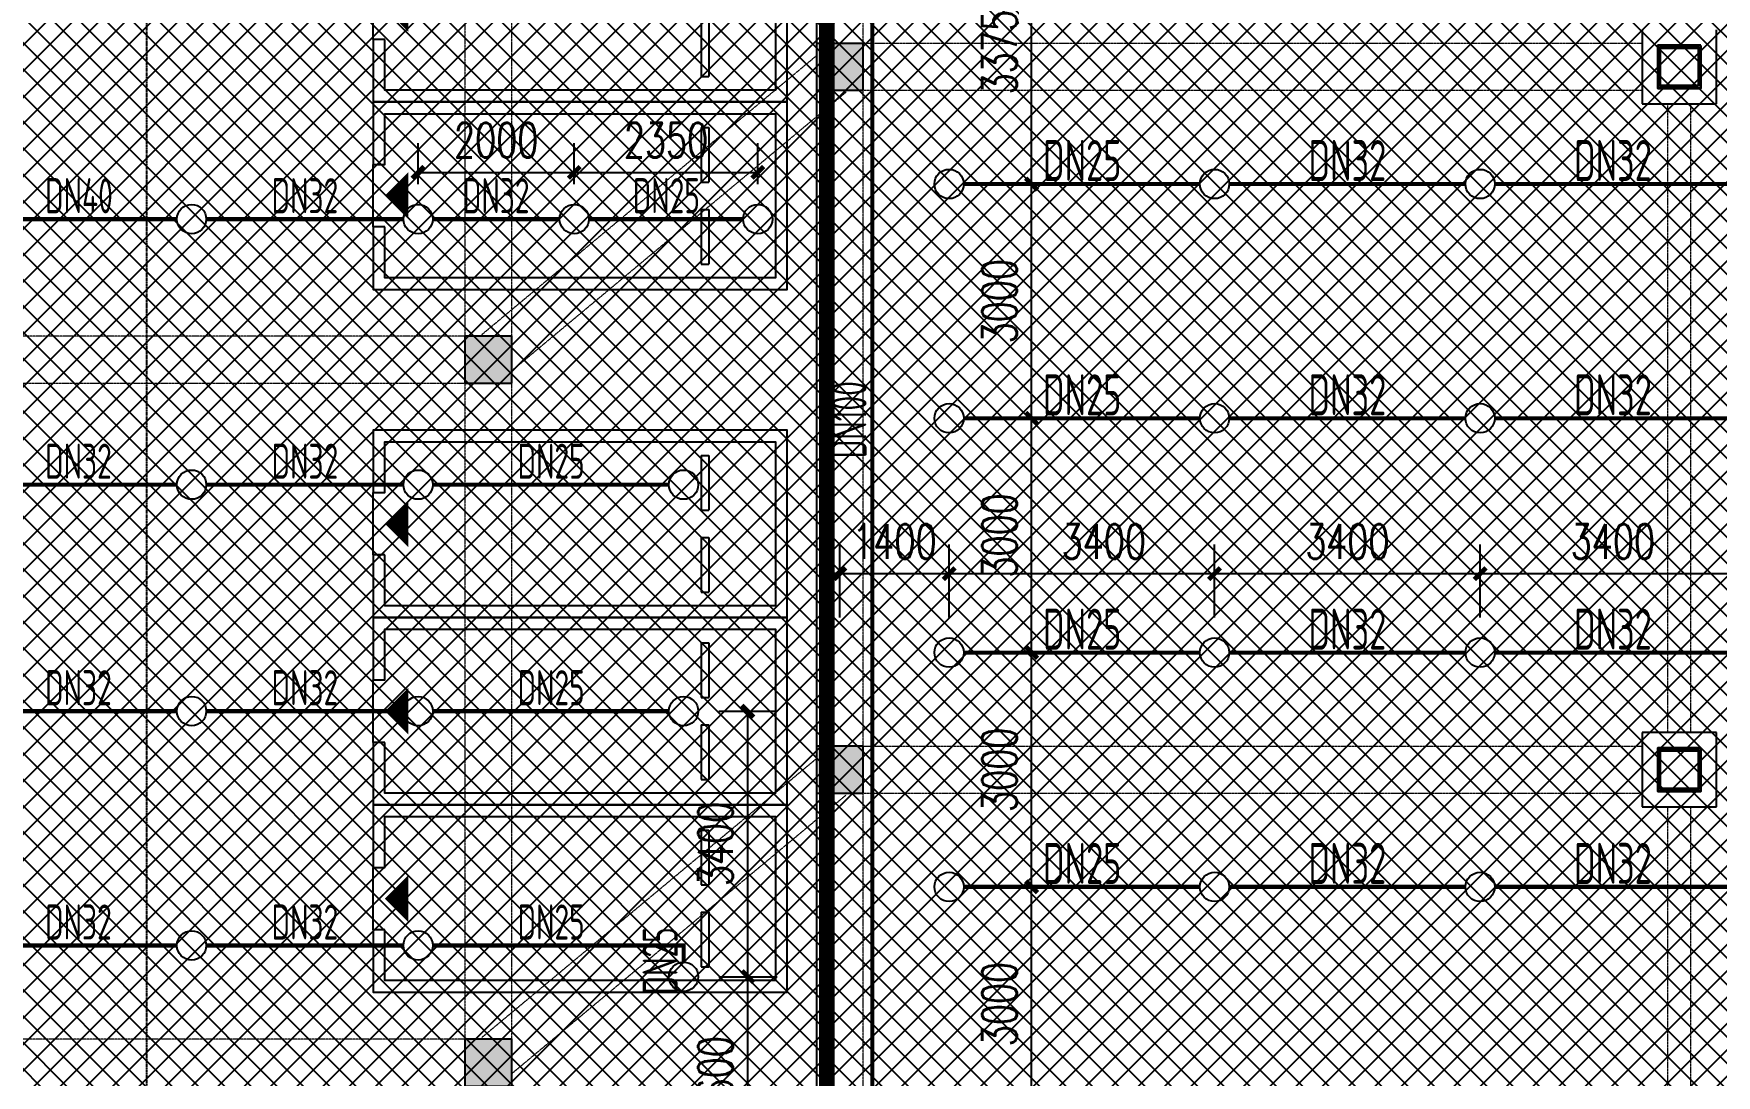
# Model space of a CAD drawing. Extents: x 6824721 to 16538177, y 2478193 to 6665639.
# Drawn here: x 8794641 to 8816189, y 2891538 to 2904876 of the extents above; entities that cross this region are included whole.
import ezdxf

# ---------------------------------------------------------------- set-up
doc = ezdxf.new("R2010")
doc.units = 0
doc.header["$LTSCALE"] = 10
doc.linetypes.add('__DASH', pattern=[0.35, 0.25, -0.1])
doc.linetypes.add('DASH', pattern=[0.35, 0.25, -0.1])
for name, color, linetype in [('0-wo', 8, 'Continuous'), ('00-停车位', 67, 'Continuous'), ('PUB_HATCH', 8, 'Continuous'), ('S-梁-虚线', 4, 'DASH'), ('W-EQUIP_喷头', 7, 'Continuous'), ('W-PIPE-喷淋中', 6, 'Continuous'), ('W-TEXT_喷淋', 7, 'Continuous'), ('W-TWT_DIM', 3, 'Continuous'), ('WALL', 9, 'Continuous')]:
    doc.layers.add(name, color=color, linetype=linetype)
doc.layers.add('钢梁', color=141, linetype='Continuous', lineweight=18)
doc.styles.add('_TCH_DIM_T3', font='SIMPLEX', dxfattribs={"width": 0.705882, "bigfont": 'GBCBIG'})
doc.styles.add('_TWT_PIPEDN', font='TSSDENG', dxfattribs={"width": 0.8, "height": 3.5, "bigfont": 'TSSDCHN'})
doc.dimstyles.new('_TWT_ARCH&&150', dxfattribs={"dimtxt": 446.25, "dimasz": 150, "dimexe": 375, "dimexo": 450, "dimgap": 189.375, "dimtad": 1, "dimdec": 0, "dimzin": 0, "dimdsep": 46, "dimtxsty": '_TCH_DIM_T3', "dimblk": 'ARCHTICK', "dimcen": 0.09, "dimclrt": 7, "dimazin": 2, "dimtfac": 1, "dimtdec": 0, "dimtix": 1, "dimtmove": 2, "dimatfit": 3, "dimfxl": 0, "dimtolj": 1, "dimtzin": 0, "dimarcsym": 0})

# ---------------------------------------------------------------- blocks, each defined once
blk = doc.blocks.new('车位2400x5300')
at = {"layer": '00-停车位', "color": 251}
for p, q in [((-875, -1000), (-175, -1000)), ((-875, -1100), (-875, -1000)), ((-175, -1100), (-175, -1000)), ((175, -1000), (875, -1000)), ((175, -1100), (175, -1000)), ((875, -1100), (875, -1000)), ((-875, -1100), (-175, -1100)), ((175, -1100), (875, -1100)), ((400, -5300), (-400, -5300))]:
    blk.add_line(p, q, dxfattribs=at)
blk.add_lwpolyline([(400, -5150), (400, -5300), (1200, -5300), (1200, 0), (-1200, 0), (-1200, -5300), (-400, -5300), (-400, -5150), (-1050, -5150), (-1050, -150), (1050, -150), (1050, -5150), (400, -5150)], dxfattribs=at)
blk.add_lwpolyline([(0, -5150, 0, 600, 0), (0, -4850, 600, 600, 0)], format="xyseb", dxfattribs=at)
blk = doc.blocks.new('_FZH')
blk.add_lwpolyline([(-0.5, -0.5), (0.5, -0.5), (0.5, 0.5), (-0.5, 0.5)], close=True)
at = {"layer": 'PUB_HATCH'}
blk.add_solid([(-0.5, -0.5), (0.5, -0.5), (-0.5, 0.5), (0.5, 0.5)], dxfattribs=at)
blk = doc.blocks.new('jkytk')
at = {"layer": 'WALL', "color": 1, "const_width": 200}
for points in [[(8466214, 2927322), (8499413, 2927322), (8499414, 2895497), (8498984, 2895497), (8498984, 2882851), (8498789, 2882851), (8498789, 2828322), (8482789, 2828322)], [(8537539, 2918952), (8537539, 2918952), (8530889, 2918952), (8530889, 2918252), (8528789, 2918252), (8528789, 2918952), (8516814, 2918952), (8516814, 2919852), (8516964, 2919852), (8516964, 2921752), (8509914, 2921752), (8509914, 2916752), (8499413, 2916751), (8499414, 2895502), (8528539, 2895502), (8528539, 2885752), (8531939, 2885752), (8531939, 2887852), (8537789, 2887852), (8537789, 2918951), (8537539, 2918952)]]:
    blk.add_lwpolyline(points, dxfattribs=at)
blk = doc.blocks.new('LIANGMOBAN')
at = {"layer": 'S-梁-虚线', "color": 8, "lineweight": 18}
for p, q in [((1935191, 199178), (1935191, 190778)), ((1935791, 190778), (1935791, 199178)), ((1930691, 195428), (1930691, 187028)), ((1931291, 187028), (1931291, 195428)), ((1945766, 190778), (1935791, 190778)), ((1935191, 190619), (1930907, 187049)), ((1931291, 186588), (1935575, 190158)), ((1935191, 190178), (1935191, 181778)), ((1935791, 190178), (1945766, 190178)), ((1935791, 181778), (1935791, 190178)), ((1946091, 190003), (1946091, 181953)), ((1946391, 181953), (1946391, 190003)), ((1930691, 187028), (1923491, 187028)), ((1923491, 186428), (1930691, 186428)), ((1930691, 186428), (1930691, 178028)), ((1931291, 178028), (1931291, 186428)), ((1945766, 181778), (1935791, 181778)), ((1935191, 181619), (1930907, 178049)), ((1931291, 177588), (1935575, 181158)), ((1935191, 181178), (1935191, 172778)), ((1935791, 181178), (1945766, 181178)), ((1935791, 172778), (1935791, 181178)), ((1946091, 181003), (1946091, 172953)), ((1946391, 172953), (1946391, 181003)), ((1930691, 178028), (1923491, 178028))]:
    blk.add_line(p, q, dxfattribs=at)
blk = doc.blocks.new('_ArchTick')
at = {"color": 0, "linetype": 'ByBlock', "const_width": 0.4}
blk.add_lwpolyline([(-0.5, -0.5), (0.5, 0.5)], dxfattribs=at)
blk = doc.blocks.new('*D356')
at = {"layer": 'Defpoints', "color": 0, "transparency": 16777216}
for p in [(8806971, 2893951), (8807421, 2893951), (8806971, 2890951)]:
    blk.add_point(p, dxfattribs=at)
at = {"layer": 'W-TWT_DIM', "color": 0, "lineweight": -2, "transparency": 16777216}
for p, q in [((8807421, 2893951), (8807796, 2893951)), ((8807421, 2890951), (8807421, 2893951)), ((8807421, 2890951), (8807796, 2890951))]:
    blk.add_line(p, q, dxfattribs=at)
at = {"layer": 'W-TWT_DIM', "color": 0, "lineweight": -2, "transparency": 16777216, "xscale": 150, "yscale": 150, "zscale": 150}
for p, rotation in [((8807421, 2893951), 90), ((8807421, 2890951), 270)]:
    blk.add_blockref('_ArchTick', p, dxfattribs=dict(at, rotation=rotation))
at = {"layer": 'W-TWT_DIM', "color": 7, "transparency": 16777216, "insert": (8807009, 2892451), "char_height": 446.2, "attachment_point": 5, "rotation": 90, "style": '_TCH_DIM_T3'}
blk.add_mtext('\\A1;3000', dxfattribs=at)
blk = doc.blocks.new('*D357')
at = {"layer": 'Defpoints', "color": 0, "transparency": 16777216}
for p in [(8806971, 2896951), (8807421, 2896951), (8806971, 2893951)]:
    blk.add_point(p, dxfattribs=at)
at = {"layer": 'W-TWT_DIM', "color": 0, "lineweight": -2, "transparency": 16777216}
for p, q in [((8807421, 2896951), (8807796, 2896951)), ((8807421, 2893951), (8807421, 2896951)), ((8807421, 2893951), (8807796, 2893951))]:
    blk.add_line(p, q, dxfattribs=at)
at = {"layer": 'W-TWT_DIM', "color": 0, "lineweight": -2, "transparency": 16777216, "xscale": 150, "yscale": 150, "zscale": 150}
for p, rotation in [((8807421, 2896951), 90), ((8807421, 2893951), 270)]:
    blk.add_blockref('_ArchTick', p, dxfattribs=dict(at, rotation=rotation))
at = {"layer": 'W-TWT_DIM', "color": 7, "transparency": 16777216, "insert": (8807009, 2895451), "char_height": 446.2, "attachment_point": 5, "rotation": 90, "style": '_TCH_DIM_T3'}
blk.add_mtext('\\A1;3000', dxfattribs=at)
blk = doc.blocks.new('*D358')
at = {"layer": 'Defpoints', "color": 0, "transparency": 16777216}
for p in [(8806971, 2899951), (8807421, 2899951), (8806971, 2896951)]:
    blk.add_point(p, dxfattribs=at)
at = {"layer": 'W-TWT_DIM', "color": 0, "lineweight": -2, "transparency": 16777216}
for p, q in [((8807421, 2899951), (8807796, 2899951)), ((8807421, 2896951), (8807421, 2899951)), ((8807421, 2896951), (8807796, 2896951))]:
    blk.add_line(p, q, dxfattribs=at)
at = {"layer": 'W-TWT_DIM', "color": 0, "lineweight": -2, "transparency": 16777216, "xscale": 150, "yscale": 150, "zscale": 150}
for p, rotation in [((8807421, 2899951), 90), ((8807421, 2896951), 270)]:
    blk.add_blockref('_ArchTick', p, dxfattribs=dict(at, rotation=rotation))
at = {"layer": 'W-TWT_DIM', "color": 7, "transparency": 16777216, "insert": (8807009, 2898451), "char_height": 446.2, "attachment_point": 5, "rotation": 90, "style": '_TCH_DIM_T3'}
blk.add_mtext('\\A1;3000', dxfattribs=at)
blk = doc.blocks.new('*D359')
at = {"layer": 'Defpoints', "color": 0, "transparency": 16777216}
for p in [(8806971, 2902951), (8807421, 2902951), (8806971, 2899951)]:
    blk.add_point(p, dxfattribs=at)
at = {"layer": 'W-TWT_DIM', "color": 0, "lineweight": -2, "transparency": 16777216}
for p, q in [((8807421, 2902951), (8807796, 2902951)), ((8807421, 2899951), (8807421, 2902951)), ((8807421, 2899951), (8807796, 2899951))]:
    blk.add_line(p, q, dxfattribs=at)
at = {"layer": 'W-TWT_DIM', "color": 0, "lineweight": -2, "transparency": 16777216, "xscale": 150, "yscale": 150, "zscale": 150}
for p, rotation in [((8807421, 2902951), 90), ((8807421, 2899951), 270)]:
    blk.add_blockref('_ArchTick', p, dxfattribs=dict(at, rotation=rotation))
at = {"layer": 'W-TWT_DIM', "color": 7, "transparency": 16777216, "insert": (8807009, 2901451), "char_height": 446.2, "attachment_point": 5, "rotation": 90, "style": '_TCH_DIM_T3'}
blk.add_mtext('\\A1;3000', dxfattribs=at)
blk = doc.blocks.new('*D360')
at = {"layer": 'Defpoints', "color": 0, "transparency": 16777216}
for p in [(8806971, 2906326), (8807421, 2906326), (8806971, 2902951)]:
    blk.add_point(p, dxfattribs=at)
at = {"layer": 'W-TWT_DIM', "color": 0, "lineweight": -2, "transparency": 16777216}
for p, q in [((8807421, 2906326), (8807796, 2906326)), ((8807421, 2902951), (8807421, 2906326)), ((8807421, 2902951), (8807796, 2902951))]:
    blk.add_line(p, q, dxfattribs=at)
at = {"layer": 'W-TWT_DIM', "color": 0, "lineweight": -2, "transparency": 16777216, "xscale": 150, "yscale": 150, "zscale": 150}
for p, rotation in [((8807421, 2906326), 90), ((8807421, 2902951), 270)]:
    blk.add_blockref('_ArchTick', p, dxfattribs=dict(at, rotation=rotation))
at = {"layer": 'W-TWT_DIM', "color": 7, "transparency": 16777216, "insert": (8807009, 2904639), "char_height": 446.2, "attachment_point": 5, "rotation": 90, "style": '_TCH_DIM_T3'}
blk.add_mtext('\\A1;3375', dxfattribs=at)
blk = doc.blocks.new('*D670')
at = {"layer": 'Defpoints', "color": 0, "transparency": 16777216}
for p in [(8802964, 2892801), (8803786, 2892801), (8802964, 2890201)]:
    blk.add_point(p, dxfattribs=at)
at = {"layer": 'W-TWT_DIM', "color": 0, "lineweight": -2, "transparency": 16777216}
for p, q in [((8803414, 2892801), (8804161, 2892801)), ((8803786, 2890201), (8803786, 2892801)), ((8803414, 2890201), (8804161, 2890201))]:
    blk.add_line(p, q, dxfattribs=at)
at = {"layer": 'W-TWT_DIM', "color": 0, "lineweight": -2, "transparency": 16777216, "xscale": 150, "yscale": 150, "zscale": 150}
for p, rotation in [((8803786, 2892801), 90), ((8803786, 2890201), 270)]:
    blk.add_blockref('_ArchTick', p, dxfattribs=dict(at, rotation=rotation))
at = {"layer": 'W-TWT_DIM', "color": 7, "transparency": 16777216, "insert": (8803373, 2891501), "char_height": 446.2, "attachment_point": 5, "rotation": 90, "style": '_TCH_DIM_T3'}
blk.add_mtext('\\A1;2600', dxfattribs=at)
blk = doc.blocks.new('*D671')
at = {"layer": 'Defpoints', "color": 0, "transparency": 16777216}
for p in [(8802964, 2896201), (8803786, 2896201), (8802964, 2892801)]:
    blk.add_point(p, dxfattribs=at)
at = {"layer": 'W-TWT_DIM', "color": 0, "lineweight": -2, "transparency": 16777216}
for p, q in [((8803414, 2896201), (8804161, 2896201)), ((8803786, 2892801), (8803786, 2896201)), ((8803414, 2892801), (8804161, 2892801))]:
    blk.add_line(p, q, dxfattribs=at)
at = {"layer": 'W-TWT_DIM', "color": 0, "lineweight": -2, "transparency": 16777216, "xscale": 150, "yscale": 150, "zscale": 150}
for p, rotation in [((8803786, 2896201), 90), ((8803786, 2892801), 270)]:
    blk.add_blockref('_ArchTick', p, dxfattribs=dict(at, rotation=rotation))
at = {"layer": 'W-TWT_DIM', "color": 7, "transparency": 16777216, "insert": (8803373, 2894501), "char_height": 446.2, "attachment_point": 5, "rotation": 90, "style": '_TCH_DIM_T3'}
blk.add_mtext('\\A1;3400', dxfattribs=at)
blk = doc.blocks.new('*D674')
at = {"layer": 'Defpoints', "color": 0, "transparency": 16777216}
for p in [(8803914, 2903100), (8801564, 2902501), (8803914, 2902501)]:
    blk.add_point(p, dxfattribs=at)
at = {"layer": 'W-TWT_DIM', "color": 0, "lineweight": -2, "transparency": 16777216}
for p, q in [((8801564, 2902951), (8801564, 2903475)), ((8803914, 2902951), (8803914, 2903475)), ((8801564, 2903100), (8803914, 2903100))]:
    blk.add_line(p, q, dxfattribs=at)
at = {"layer": 'W-TWT_DIM', "color": 0, "lineweight": -2, "transparency": 16777216, "xscale": 150, "yscale": 150, "zscale": 150, "rotation": 180}
blk.add_blockref('_ArchTick', (8801564, 2903100), dxfattribs=at)
at = {"layer": 'W-TWT_DIM', "color": 0, "lineweight": -2, "transparency": 16777216, "xscale": 150, "yscale": 150, "zscale": 150}
blk.add_blockref('_ArchTick', (8803914, 2903100), dxfattribs=at)
at = {"layer": 'W-TWT_DIM', "color": 7, "transparency": 16777216, "insert": (8802739, 2903513), "char_height": 446.2, "attachment_point": 5, "style": '_TCH_DIM_T3'}
blk.add_mtext('\\A1;2350', dxfattribs=at)
blk = doc.blocks.new('*D675')
at = {"layer": 'Defpoints', "color": 0, "transparency": 16777216}
for p in [(8801564, 2903100), (8799564, 2902501), (8801564, 2902501)]:
    blk.add_point(p, dxfattribs=at)
at = {"layer": 'W-TWT_DIM', "color": 0, "lineweight": -2, "transparency": 16777216}
for p, q in [((8799564, 2902951), (8799564, 2903475)), ((8801564, 2902951), (8801564, 2903475)), ((8799564, 2903100), (8801564, 2903100))]:
    blk.add_line(p, q, dxfattribs=at)
at = {"layer": 'W-TWT_DIM', "color": 0, "lineweight": -2, "transparency": 16777216, "xscale": 150, "yscale": 150, "zscale": 150, "rotation": 180}
blk.add_blockref('_ArchTick', (8799564, 2903100), dxfattribs=at)
at = {"layer": 'W-TWT_DIM', "color": 0, "lineweight": -2, "transparency": 16777216, "xscale": 150, "yscale": 150, "zscale": 150}
blk.add_blockref('_ArchTick', (8801564, 2903100), dxfattribs=at)
at = {"layer": 'W-TWT_DIM', "color": 7, "transparency": 16777216, "insert": (8800564, 2903513), "char_height": 446.2, "attachment_point": 5, "style": '_TCH_DIM_T3'}
blk.add_mtext('\\A1;2000', dxfattribs=at)
blk = doc.blocks.new('*D1620')
at = {"layer": 'Defpoints', "color": 0, "transparency": 16777216}
for p in [(8806364, 2897962), (8804964, 2896951), (8806364, 2896951)]:
    blk.add_point(p, dxfattribs=at)
at = {"layer": 'W-TWT_DIM', "color": 0, "lineweight": -2, "transparency": 16777216}
for p, q in [((8804964, 2897401), (8804964, 2898337)), ((8806364, 2897401), (8806364, 2898337)), ((8804964, 2897962), (8804814, 2897962)), ((8804964, 2897962), (8806364, 2897962)), ((8806364, 2897962), (8806514, 2897962))]:
    blk.add_line(p, q, dxfattribs=at)
at = {"layer": 'W-TWT_DIM', "color": 0, "lineweight": -2, "transparency": 16777216, "xscale": 150, "yscale": 150, "zscale": 150}
blk.add_blockref('_ArchTick', (8804964, 2897962), dxfattribs=at)
at = {"layer": 'W-TWT_DIM', "color": 0, "lineweight": -2, "transparency": 16777216, "xscale": 150, "yscale": 150, "zscale": 150, "rotation": 180}
blk.add_blockref('_ArchTick', (8806364, 2897962), dxfattribs=at)
at = {"layer": 'W-TWT_DIM', "color": 7, "transparency": 16777216, "insert": (8805664, 2898374), "char_height": 446.2, "attachment_point": 5, "style": '_TCH_DIM_T3'}
blk.add_mtext('\\A1;1400', dxfattribs=at)
blk = doc.blocks.new('*D1621')
at = {"layer": 'Defpoints', "color": 0, "transparency": 16777216}
for p in [(8809764, 2897962), (8806364, 2896951), (8809764, 2896951)]:
    blk.add_point(p, dxfattribs=at)
at = {"layer": 'W-TWT_DIM', "color": 0, "lineweight": -2, "transparency": 16777216}
for p, q in [((8806364, 2897401), (8806364, 2898337)), ((8809764, 2897401), (8809764, 2898337)), ((8806364, 2897962), (8809764, 2897962))]:
    blk.add_line(p, q, dxfattribs=at)
at = {"layer": 'W-TWT_DIM', "color": 0, "lineweight": -2, "transparency": 16777216, "xscale": 150, "yscale": 150, "zscale": 150, "rotation": 180}
blk.add_blockref('_ArchTick', (8806364, 2897962), dxfattribs=at)
at = {"layer": 'W-TWT_DIM', "color": 0, "lineweight": -2, "transparency": 16777216, "xscale": 150, "yscale": 150, "zscale": 150}
blk.add_blockref('_ArchTick', (8809764, 2897962), dxfattribs=at)
at = {"layer": 'W-TWT_DIM', "color": 7, "transparency": 16777216, "insert": (8808345, 2898374), "char_height": 446.2, "attachment_point": 5, "style": '_TCH_DIM_T3'}
blk.add_mtext('\\A1;3400', dxfattribs=at)
blk = doc.blocks.new('*D1622')
at = {"layer": 'Defpoints', "color": 0, "transparency": 16777216}
for p in [(8813164, 2897962), (8809764, 2896951), (8813164, 2896951)]:
    blk.add_point(p, dxfattribs=at)
at = {"layer": 'W-TWT_DIM', "color": 0, "lineweight": -2, "transparency": 16777216}
for p, q in [((8809764, 2897401), (8809764, 2898337)), ((8813164, 2897401), (8813164, 2898337)), ((8809764, 2897962), (8813164, 2897962))]:
    blk.add_line(p, q, dxfattribs=at)
at = {"layer": 'W-TWT_DIM', "color": 0, "lineweight": -2, "transparency": 16777216, "xscale": 150, "yscale": 150, "zscale": 150, "rotation": 180}
blk.add_blockref('_ArchTick', (8809764, 2897962), dxfattribs=at)
at = {"layer": 'W-TWT_DIM', "color": 0, "lineweight": -2, "transparency": 16777216, "xscale": 150, "yscale": 150, "zscale": 150}
blk.add_blockref('_ArchTick', (8813164, 2897962), dxfattribs=at)
at = {"layer": 'W-TWT_DIM', "color": 7, "transparency": 16777216, "insert": (8811464, 2898374), "char_height": 446.2, "attachment_point": 5, "style": '_TCH_DIM_T3'}
blk.add_mtext('\\A1;3400', dxfattribs=at)
blk = doc.blocks.new('*D1623')
at = {"layer": 'Defpoints', "color": 0, "transparency": 16777216}
for p in [(8816564, 2897962), (8813164, 2896951), (8816564, 2896951)]:
    blk.add_point(p, dxfattribs=at)
at = {"layer": 'W-TWT_DIM', "color": 0, "lineweight": -2, "transparency": 16777216}
for p, q in [((8813164, 2897401), (8813164, 2898337)), ((8816564, 2897401), (8816564, 2898337)), ((8813164, 2897962), (8816564, 2897962))]:
    blk.add_line(p, q, dxfattribs=at)
at = {"layer": 'W-TWT_DIM', "color": 0, "lineweight": -2, "transparency": 16777216, "xscale": 150, "yscale": 150, "zscale": 150, "rotation": 180}
blk.add_blockref('_ArchTick', (8813164, 2897962), dxfattribs=at)
at = {"layer": 'W-TWT_DIM', "color": 0, "lineweight": -2, "transparency": 16777216, "xscale": 150, "yscale": 150, "zscale": 150}
blk.add_blockref('_ArchTick', (8816564, 2897962), dxfattribs=at)
at = {"layer": 'W-TWT_DIM', "color": 7, "transparency": 16777216, "insert": (8814864, 2898374), "char_height": 446.2, "attachment_point": 5, "style": '_TCH_DIM_T3'}
blk.add_mtext('\\A1;3400', dxfattribs=at)
blk = doc.blocks.new('$TwtSys$00000125')
blk.add_circle((0, 0, 0), 1)

msp = doc.modelspace()

# ---------------------------------------------------------------- hatches: boundary and pattern name
h = msp.add_hatch()
h.set_pattern_fill('ANSI37', color=8, scale=150)
h.set_pattern_definition([(45, (8303016.86, 2710265.2), (-168.3798, 168.3798), []), (135, (8303016.86, 2710265.2), (-168.3798, -168.3798), [])])
h.paths.add_polyline_path([(8824414.1, 2949451.5), (8824414.1, 2935151.5), (8842714.1, 2935151.5), (8842714.1, 2879526.5), (8827964.1, 2879526.5), (8827964.1, 2881476.5), (8830839.1, 2881476.5), (8830939.1, 2886876.5), (8804334.6, 2886876.5), (8804142.3, 2820149.7), (8833564.1, 2820152.3), (8833564.1, 2817714.5), (8841204.8, 2810768), (8839163.9, 2808501.4), (8843102.6, 2804955), (8820829.2, 2780217.9), (8820829.2, 2770055.4), (8785124.6, 2730401.5), (8708264.1, 2730401.5), (8708264.1, 2736351.5), (8695014.1, 2750701.5), (8695014.1, 2775001.5), (8703014.1, 2775002.8), (8703014.1, 2949451.5), (8712039.3, 2949451.5)])
at = {"layer": 'W-PIPE-喷淋中'}
for points in [[(8802964.1, 2893201.5), (8802964.1, 2893227.7), (8802990.3, 2893227.7)], [(8802964.1, 2893201.5), (8802990.3, 2893201.5), (8802990.3, 2893227.7)]]:
    msp.add_hatch(color=256, dxfattribs=at).paths.add_polyline_path(points)

# ---------------------------------------------------------------- linework, layer by layer
at = {"layer": '0-wo', "color": 8}
for p, q in [((8804664.1, 2908126.5), (8804664.1, 2904751.5)), ((8804864.1, 2908026.5), (8804864.1, 2904751.5)), ((8815239.1, 2904926.5), (8815239.1, 2903976.5)), ((8816189.1, 2903976.5), (8816189.1, 2904926.5)), ((8804664.1, 2904151.5), (8804664.1, 2895751.5)), ((8804864.1, 2904151.5), (8804864.1, 2895751.5)), ((8815239.1, 2903976.5), (8816189.1, 2903976.5)), ((8816189.1, 2895926.5), (8815239.1, 2895926.5)), ((8815239.1, 2895926.5), (8815239.1, 2894976.5)), ((8816189.1, 2894976.5), (8816189.1, 2895926.5)), ((8804664.1, 2895151.5), (8804664.1, 2886876.5)), ((8804864.1, 2895151.5), (8804864.1, 2886876.5)), ((8815239.1, 2894976.5), (8816189.1, 2894976.5))]:
    msp.add_line(p, q, dxfattribs=at)
at = {"layer": '0-wo', "color": 8, "linetype": '__DASH', "ltscale": 1.5}
msp.add_lwpolyline([(8796089.1, 2756433.4), (8796089.1, 2937489)], dxfattribs=at)
at = {"layer": '0-wo', "color": 8, "lineweight": 35}
for points in [[(8815989.1, 2904726.5), (8815439.1, 2904726.5), (8815439.1, 2904176.5), (8815989.1, 2904176.5)], [(8815989.1, 2904726.5), (8815439.1, 2904726.5), (8815439.1, 2904176.5), (8815989.1, 2904176.5)], [(8815959.1, 2904206.5), (8815469.1, 2904206.5), (8815469.1, 2904696.5), (8815959.1, 2904696.5)], [(8815989.1, 2895726.5), (8815439.1, 2895726.5), (8815439.1, 2895176.5), (8815989.1, 2895176.5)], [(8815989.1, 2895726.5), (8815439.1, 2895726.5), (8815439.1, 2895176.5), (8815989.1, 2895176.5)], [(8815959.1, 2895206.5), (8815469.1, 2895206.5), (8815469.1, 2895696.5), (8815959.1, 2895696.5)]]:
    msp.add_lwpolyline(points, close=True, dxfattribs=at)
at = {"layer": 'W-PIPE-喷淋中', "ltscale": 1.5, "const_width": 52.5}
for points in [[(8805381.6, 2887142.9), (8805381.6, 2908404.9)], [(8809576.6, 2902951.5), (8806551.6, 2902951.5)], [(8812976.6, 2902951.5), (8809951.6, 2902951.5)], [(8816376.6, 2902951.5), (8813351.6, 2902951.5)], [(8793951.6, 2902501.5), (8796476.6, 2902501.5)], [(8796851.6, 2902501.5), (8799376.6, 2902501.5)], [(8799751.6, 2902501.5), (8801376.6, 2902501.5)], [(8801751.6, 2902501.5), (8803726.6, 2902501.5)], [(8809576.6, 2899951.5), (8806551.6, 2899951.5)], [(8812976.6, 2899951.5), (8809951.6, 2899951.5)], [(8816376.6, 2899951.5), (8813351.6, 2899951.5)], [(8793951.6, 2899101.5), (8796476.6, 2899101.5)], [(8796851.6, 2899101.5), (8799376.6, 2899101.5)], [(8799751.6, 2899101.5), (8802776.6, 2899101.5)], [(8809576.6, 2896951.5), (8806551.6, 2896951.5)], [(8812976.6, 2896951.5), (8809951.6, 2896951.5)], [(8816376.6, 2896951.5), (8813351.6, 2896951.5)], [(8793951.6, 2896201.5), (8796476.6, 2896201.5)], [(8796851.6, 2896201.5), (8799376.6, 2896201.5)], [(8799751.6, 2896201.5), (8802776.6, 2896201.5)], [(8806551.6, 2893951.5), (8809576.6, 2893951.5)], [(8809951.6, 2893951.5), (8812976.6, 2893951.5)], [(8813351.6, 2893951.5), (8816376.6, 2893951.5)], [(8793951.6, 2893201.5), (8796476.6, 2893201.5)], [(8796851.6, 2893201.5), (8799376.6, 2893201.5)], [(8799751.6, 2893201.5), (8802964.1, 2893201.5)], [(8802964.1, 2892989), (8802964.1, 2893201.5)]]:
    msp.add_lwpolyline(points, dxfattribs=at)

# ---------------------------------------------------------------- block references
msp.add_blockref('jkytk', (305383.7, -8645.8))
at = {"layer": '0-wo', "color": 8, "rotation": 270}
for p in [(8804289.1, 2905201.5), (8804289.1, 2902801.5), (8804289.1, 2898601.5), (8804289.1, 2896201.5), (8804289.1, 2893801.5)]:
    msp.add_blockref('车位2400x5300', p, dxfattribs=at)
at = {"layer": '0-wo', "color": 8, "xscale": 600, "yscale": 600, "zscale": 600, "rotation": 90}
for p in [(8804964.1, 2904451.5), (8800464.1, 2900701.5), (8804964.1, 2895451.5), (8800464.1, 2891701.5)]:
    msp.add_blockref('_FZH', p, dxfattribs=at)
at = {"layer": 'W-EQUIP_喷头', "xscale": 187.5, "yscale": 187.5, "zscale": 187.5}
for p in [(8806364.1, 2902951.5), (8809764.1, 2902951.5), (8813164.1, 2902951.5), (8796664.1, 2902501.5), (8799564.1, 2902501.5), (8801564.1, 2902501.5), (8803914.1, 2902501.5), (8806364.1, 2899951.5), (8809764.1, 2899951.5), (8813164.1, 2899951.5), (8796664.1, 2899101.5), (8799564.1, 2899101.5), (8802964.1, 2899101.5), (8806364.1, 2896951.5), (8809764.1, 2896951.5), (8813164.1, 2896951.5), (8796664.1, 2896201.5), (8799564.1, 2896201.5), (8802964.1, 2896201.5), (8806364.1, 2893951.5), (8809764.1, 2893951.5), (8813164.1, 2893951.5), (8796664.1, 2893201.5), (8799564.1, 2893201.5), (8802964.1, 2892801.5)]:
    msp.add_blockref('$TwtSys$00000125', p, dxfattribs=at)
at = {"layer": '钢梁', "color": 6}
msp.add_blockref('LIANGMOBAN', (6869472.7, 2713973), dxfattribs=at)

# ---------------------------------------------------------------- texts
at = {"layer": 'W-TEXT_喷淋', "style": '_TWT_PIPEDN', "width": 0.64}
for s, height, rotation, p in [('DN25', 525, 0.00001, (8807566.5, 2902989)), ('DN32', 525, 0.00001, (8810966.5, 2902989)), ('DN32', 525, 0.00001, (8814366.5, 2902989)), ('DN100', 450, 90, (8805306.6, 2899440.6)), ('DN25', 525, 0.00001, (8807566.5, 2899989)), ('DN32', 525, 0.00001, (8810966.5, 2899989)), ('DN32', 525, 0.00001, (8814366.5, 2899989)), ('DN25', 450, 90, (8802889.1, 2892575))]:
    msp.add_text(s, height=height, rotation=rotation, dxfattribs=at).set_placement(p)
for s, height, p in [('DN40', 450, (8794787.6, 2902576.5)), ('DN32', 450, (8797687.6, 2902576.5)), ('DN32', 450, (8800137.6, 2902576.5)), ('DN25', 450, (8802312.6, 2902576.5)), ('DN32', 450, (8794787.6, 2899176.5)), ('DN32', 450, (8797687.6, 2899176.5)), ('DN25', 450, (8800837.6, 2899176.5)), ('DN25', 525, (8807566.5, 2896989)), ('DN32', 525, (8810966.5, 2896989)), ('DN32', 525, (8814366.5, 2896989)), ('DN32', 450, (8794787.6, 2896276.5)), ('DN32', 450, (8797687.6, 2896276.5)), ('DN25', 450, (8800837.6, 2896276.5)), ('DN25', 525, (8807566.5, 2893989)), ('DN32', 525, (8810966.5, 2893989)), ('DN32', 525, (8814366.5, 2893989)), ('DN32', 450, (8794787.6, 2893276.5)), ('DN32', 450, (8797687.6, 2893276.5)), ('DN25', 450, (8800837.6, 2893276.5))]:
    msp.add_text(s, height=height, dxfattribs=at).set_placement(p)

# ---------------------------------------------------------------- dimensions: what is measured, and where the dimension line sits
at = {"layer": 'W-TWT_DIM'}
for p1, p2, distance, picture, middle in [((8806971.2, 2902951.5), (8806971.2, 2906326.5), -450, '*D360', (8807008.7, 2904639)), ((8799564.1, 2902501.5), (8801564.1, 2902501.5), 598.9, '*D675', (8800564.1, 2903512.9)), ((8801564.1, 2902501.5), (8803914.1, 2902501.5), 598.9, '*D674', (8802739.1, 2903512.9)), ((8806971.2, 2899951.5), (8806971.2, 2902951.5), -450, '*D359', (8807008.7, 2901451.5)), ((8806971.2, 2896951.5), (8806971.2, 2899951.5), -450, '*D358', (8807008.7, 2898451.5)), ((8804964.1, 2896951.5), (8806364.1, 2896951.5), 1010.1, '*D1620', (8805664.1, 2898374.1)), ((8809764.1, 2896951.5), (8813164.1, 2896951.5), 1010.1, '*D1622', (8811464.1, 2898374.1)), ((8813164.1, 2896951.5), (8816564.1, 2896951.5), 1010.1, '*D1623', (8814864.1, 2898374.1)), ((8806971.2, 2893951.5), (8806971.2, 2896951.5), -450, '*D357', (8807008.7, 2895451.5)), ((8802964.1, 2892801.5), (8802964.1, 2896201.5), -821.7, '*D671', (8803373.3, 2894501.5)), ((8806971.2, 2890951.5), (8806971.2, 2893951.5), -450, '*D356', (8807008.7, 2892451.5)), ((8802964.1, 2890201.5), (8802964.1, 2892801.5), -821.7, '*D670', (8803373.3, 2891501.5))]:
    dim = msp.add_aligned_dim(p1=p1, p2=p2, distance=distance, dimstyle='_TWT_ARCH&&150', dxfattribs=at)
    dim.commit()
    dim.dimension.update_dxf_attribs({"geometry": picture, "text_midpoint": middle})
dim = msp.add_linear_dim(base=(8809764.1, 2897961.6), p1=(8806364.1, 2896951.5), p2=(8809764.1, 2896951.5), angle=0.00001, dimstyle='_TWT_ARCH&&150', dxfattribs=at)
dim.commit()
dim.dimension.update_dxf_attribs({"geometry": '*D1621', "text_midpoint": (8808344.5, 2898374.1), "dimtype": 129})

doc.saveas('drawing.dxf')
